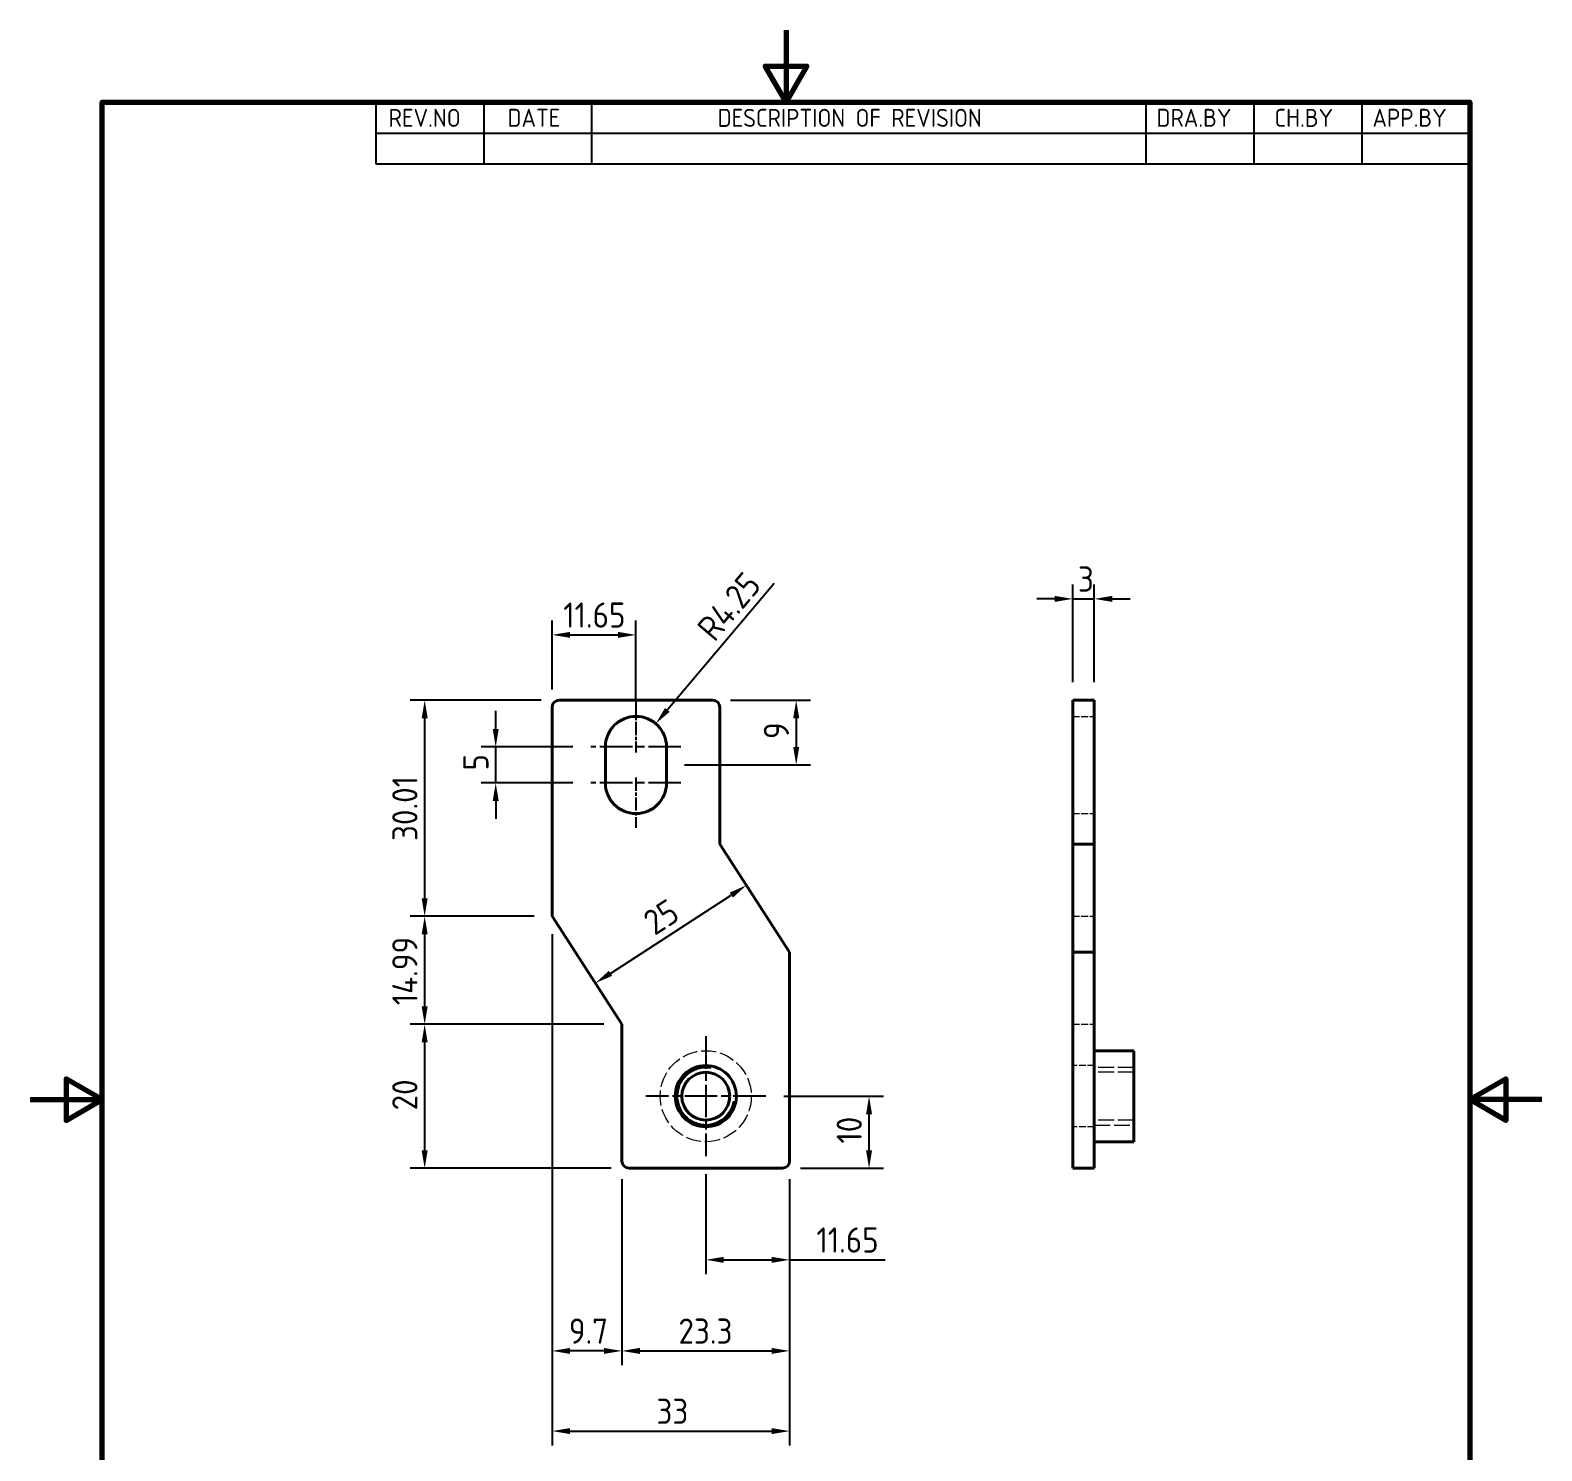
# Model space of a CAD drawing. Header units: millimetres. Extents: x 0 to 210, y 0 to 297.
# Drawn here: x 0 to 210, y 99.7 to 297 of the extents above; entities that cross this region are included whole.
import ezdxf

# ---------------------------------------------------------------- set-up
doc = ezdxf.new("R2010")
doc.units = ezdxf.units.MM
doc.linetypes.add('CHAIN', pattern=[0.35429999999999995, 0.2362, -0.0295, 0.0591, -0.0295])
doc.linetypes.add('DASHED', pattern=[0.2067, 0.1654, -0.0413])
doc.layers.get('0').update_dxf_attribs({"color": 3, "lineweight": 25})
for name, color, linetype, lineweight in [('가려진 것(ISO)', 2, 'DASHED', 18), ('가시적인 것(ISO)', 3, 'Continuous', 40), ('가시적인 좁은 것(ISO)', 3, 'Continuous', 35), ('경계(ISO)', 7, 'Continuous', 70), ('기호(ISO)', 5, 'Continuous', 25), ('중심 표식(ISO)', 1, 'Continuous', 25), ('치수(ISO)', 7, 'Continuous', 25)]:
    doc.layers.add(name, color=color, linetype=linetype, lineweight=lineweight)
doc.styles.add('ISO Proportiona M2B', font='isocp.shx')
doc.styles.add('치수 텍스트_PSTEK_POSCO', font='isocp.shx')
doc.dimstyles.new('치수_PSTEK_POSCO', dxfattribs={"dimtxt": 3.5, "dimasz": 2.5, "dimexe": 2, "dimexo": 2.5, "dimgap": 1, "dimtad": 1, "dimrnd": 1e-08, "dimdsep": 46, "dimtxsty": '치수 텍스트_PSTEK_POSCO', "dimcen": 0.09, "dimdle": 10, "dimclrd": 7, "dimclre": 7, "dimclrt": 2, "dimadec": 1, "dimazin": 2, "dimtfac": 1, "dimtmove": 0, "dimatfit": 3, "dimfxl": 0, "dimtolj": 1, "dimlwd": -1, "dimlwe": -1, "dimarcsym": 0})

# ---------------------------------------------------------------- blocks, each defined once
blk = doc.blocks.new('경계 Default Border')
at = {"layer": '경계(ISO)', "flags": 128}
for points in [[(105, 297.0000076293945), (105, 287.0000076293945), (102.1132469177246, 292.0000076293945), (107.8867530822754, 292.0000076293945), (105, 287.0000076293945)], [(10, 10), (10, 287.0000076293945), (200, 287.0000076293945), (200, 10), (10, 10)], [(0, 148.5000038146973), (10, 148.5000038146973), (5, 151.3867473602295), (5, 145.6132507324219), (10, 148.5000038146973)], [(210, 148.5000038146973), (200, 148.5000038146973), (205, 151.3867473602295), (205, 145.6132507324219), (200, 148.5000038146973)]]:
    blk.add_lwpolyline(points, dxfattribs=at)
blk = doc.blocks.new('리비전 내역')
at = {"layer": '기호(ISO)'}
for p, q in [((48.00000000000001, 287.0000076293945), (200, 287.0000076293945)), ((48.00000000000001, 287.0000076293945), (48.00000000000001, 282.7200076293945)), ((63.00000000000001, 287.0000076293945), (63.00000000000001, 282.7200076293945)), ((78, 287.0000076293945), (78, 282.7200076293945)), ((155, 287.0000076293945), (155, 282.7200076293945)), ((170, 287.0000076293945), (170, 282.7200076293945)), ((185, 287.0000076293945), (185, 282.7200076293945)), ((200, 287.0000076293945), (200, 282.7200076293945)), ((48.00000000000001, 282.7200076293945), (200, 282.7200076293945)), ((48.00000000000001, 282.7200076293945), (48.00000000000001, 278.4400076293945)), ((63.00000000000001, 282.7200076293945), (63.00000000000001, 278.4400076293945)), ((78, 282.7200076293945), (78, 278.4400076293945)), ((155, 282.7200076293945), (155, 278.4400076293945)), ((170, 282.7200076293945), (170, 278.4400076293945)), ((185, 282.7200076293945), (185, 278.4400076293945)), ((200, 282.7200076293945), (200, 278.4400076293945)), ((48.00000000000001, 278.4400076293945), (200, 278.4400076293945))]:
    blk.add_line(p, q, dxfattribs=at)
at = {"layer": '기호(ISO)', "color": 2, "char_height": 2.5, "attachment_point": 7, "style": 'ISO Proportiona M2B'}
for s, insert in [('REV.NO', (49.7871163682308, 283.5831900503393)), ('DATE', (66.31423177283666, 283.5831900503393)), ('DESCRIPTION OF REVISION', (95.50702043336295, 283.5831900503393)), ('DRA.BY', (156.4757339553203, 283.5831900503393)), ('CH.BY', (172.8642915086116, 283.5831900503393)), ('APP.BY', (186.4777339604403, 283.5831900503393))]:
    blk.add_mtext(s, dxfattribs=dict(at, insert=insert))
blk = doc.blocks.new('*D22')
at = {"layer": 'Defpoints', "color": 0, "transparency": 16777216}
for p in [(82.2030511368948, 139.9665939890867), (105.5030511368948, 139.9665939890867), (105.5030511368948, 113.5950842365196)]:
    blk.add_point(p, dxfattribs=at)
at = {"layer": '치수(ISO)', "color": 7, "transparency": 16777216}
for p, q in [((82.2030511368948, 137.4665939890867), (82.2030511368948, 111.5950842365196)), ((105.5030511368948, 137.4665939890867), (105.5030511368948, 111.5950842365196)), ((84.7030511368948, 113.5950842365196), (103.0030511368948, 113.5950842365196))]:
    blk.add_line(p, q, dxfattribs=at)
for points in [[(84.7030511368948, 114.0117509031863), (84.7030511368948, 113.1784175698529), (82.2030511368948, 113.5950842365196)], [(103.0030511368948, 114.0117509031863), (103.0030511368948, 113.1784175698529), (105.5030511368948, 113.5950842365196)]]:
    blk.add_solid(points, dxfattribs=at)
at = {"layer": '치수(ISO)', "color": 2, "transparency": 16777216, "insert": (90.06112478710156, 116.3454287247086), "char_height": 3.5, "attachment_point": 4, "style": '치수 텍스트_PSTEK_POSCO'}
blk.add_mtext('\\A1;23.3', dxfattribs=at)
blk = doc.blocks.new('*D23')
at = {"layer": 'Defpoints', "color": 0, "transparency": 16777216}
for p in [(93.85305113689482, 140.6415939890867), (105.5030511368948, 139.9665939890867), (105.5030511368948, 126.2464220765446)]:
    blk.add_point(p, dxfattribs=at)
at = {"layer": '치수(ISO)', "color": 7, "transparency": 16777216}
for p, q in [((93.85305113689482, 138.1415939890867), (93.85305113689482, 124.2464220765446)), ((105.5030511368948, 137.4665939890867), (105.5030511368948, 124.2464220765446)), ((96.35305113689482, 126.2464220765446), (103.0030511368948, 126.2464220765446)), ((105.5030511368948, 126.2464220765446), (118.7749548789075, 126.2464220765446))]:
    blk.add_line(p, q, dxfattribs=at)
for points in [[(96.35305113689482, 126.6630887432113), (96.35305113689482, 125.8297554098779), (93.85305113689482, 126.2464220765446)], [(103.0030511368948, 126.6630887432113), (103.0030511368948, 125.8297554098779), (105.5030511368948, 126.2464220765446)]]:
    blk.add_solid(points, dxfattribs=at)
at = {"layer": '치수(ISO)', "color": 2, "transparency": 16777216, "insert": (109.2299801320769, 128.9964220765446), "char_height": 3.5, "attachment_point": 4, "style": '치수 텍스트_PSTEK_POSCO'}
blk.add_mtext('\\A1;11.65', dxfattribs=at)
blk = doc.blocks.new('*D24')
at = {"layer": 'Defpoints', "color": 0, "transparency": 16777216}
for p in [(72.50305113689481, 173.956140393959), (82.2030511368948, 139.9665939890867), (72.50305113689481, 113.5950842365196)]:
    blk.add_point(p, dxfattribs=at)
at = {"layer": '치수(ISO)', "color": 7, "transparency": 16777216}
for p, q in [((72.50305113689481, 171.456140393959), (72.50305113689481, 111.5950842365196)), ((82.2030511368948, 137.4665939890867), (82.2030511368948, 111.5950842365196)), ((79.7030511368948, 113.5950842365196), (75.00305113689481, 113.5950842365196))]:
    blk.add_line(p, q, dxfattribs=at)
for points in [[(75.00305113689481, 114.0117509031863), (75.00305113689481, 113.1784175698529), (72.50305113689481, 113.5950842365196)], [(79.7030511368948, 114.0117509031863), (79.7030511368948, 113.1784175698529), (82.2030511368948, 113.5950842365196)]]:
    blk.add_solid(points, dxfattribs=at)
at = {"layer": '치수(ISO)', "color": 2, "transparency": 16777216, "insert": (74.83056376347956, 116.3450842365196), "char_height": 3.5, "attachment_point": 4, "style": '치수 텍스트_PSTEK_POSCO'}
blk.add_mtext('\\A1;9.7', dxfattribs=at)
blk = doc.blocks.new('*D25')
at = {"layer": 'Defpoints', "color": 0, "transparency": 16777216}
for p in [(72.50305113689481, 173.956140393959), (105.5030511368948, 139.9665939890867), (105.5030511368948, 102.4619069372976)]:
    blk.add_point(p, dxfattribs=at)
at = {"layer": '치수(ISO)', "color": 7, "transparency": 16777216}
for p, q in [((72.50305113689481, 171.456140393959), (72.50305113689481, 100.4619069372976)), ((105.5030511368948, 137.4665939890867), (105.5030511368948, 100.4619069372976)), ((75.00305113689481, 102.4619069372976), (103.0030511368948, 102.4619069372976))]:
    blk.add_line(p, q, dxfattribs=at)
for points in [[(75.00305113689481, 102.8785736039642), (75.00305113689481, 102.0452402706309), (72.50305113689481, 102.4619069372976)], [(103.0030511368948, 102.8785736039642), (103.0030511368948, 102.0452402706309), (105.5030511368948, 102.4619069372976)]]:
    blk.add_solid(points, dxfattribs=at)
at = {"layer": '치수(ISO)', "color": 2, "transparency": 16777216, "insert": (87.00556376347953, 105.2119069372976), "char_height": 3.5, "attachment_point": 4, "style": '치수 텍스트_PSTEK_POSCO'}
blk.add_mtext('\\A1;33', dxfattribs=at)
blk = doc.blocks.new('*D26')
at = {"layer": 'Defpoints', "color": 0, "transparency": 16777216}
for p in [(102.1780511368948, 148.9665939890867), (116.5387884023541, 148.9665939890867), (104.5030511368948, 138.9665939890867)]:
    blk.add_point(p, dxfattribs=at)
at = {"layer": '치수(ISO)', "color": 7, "transparency": 16777216}
for p, q in [((104.6780511368948, 148.9665939890867), (118.5387884023541, 148.9665939890867)), ((116.5387884023541, 141.4665939890867), (116.5387884023541, 146.4665939890867)), ((107.0030511368948, 138.9665939890867), (118.5387884023541, 138.9665939890867))]:
    blk.add_line(p, q, dxfattribs=at)
for points in [[(116.1221217356874, 146.4665939890867), (116.9554550690208, 146.4665939890867), (116.5387884023541, 148.9665939890867)], [(116.1221217356874, 141.4665939890867), (116.9554550690208, 141.4665939890867), (116.5387884023541, 138.9665939890867)]]:
    blk.add_solid(points, dxfattribs=at)
at = {"layer": '치수(ISO)', "color": 2, "transparency": 16777216, "insert": (113.7887884023541, 142.3902160363308), "char_height": 3.5, "attachment_point": 4, "rotation": 90, "style": '치수 텍스트_PSTEK_POSCO'}
blk.add_mtext('\\A1;10', dxfattribs=at)
blk = doc.blocks.new('*D27')
at = {"layer": 'Defpoints', "color": 0, "transparency": 16777216}
for p in [(54.80026349949455, 158.9665939890868), (82.20305113689479, 158.9665939890867), (83.20305113689483, 138.9665939890867)]:
    blk.add_point(p, dxfattribs=at)
at = {"layer": '치수(ISO)', "color": 7, "transparency": 16777216}
for p, q in [((79.70305113689479, 158.9665939890867), (52.80026349949455, 158.9665939890868)), ((54.80026349949454, 141.4665939890868), (54.80026349949455, 156.4665939890868)), ((80.70305113689483, 138.9665939890867), (52.80026349949454, 138.9665939890868))]:
    blk.add_line(p, q, dxfattribs=at)
for points in [[(54.38359683282788, 156.4665939890868), (55.21693016616121, 156.4665939890868), (54.80026349949455, 158.9665939890868)], [(54.38359683282788, 141.4665939890868), (55.21693016616121, 141.4665939890868), (54.80026349949454, 138.9665939890868)]]:
    blk.add_solid(points, dxfattribs=at)
at = {"layer": '치수(ISO)', "color": 2, "transparency": 16777216, "insert": (52.04991901130554, 146.9957770599529), "char_height": 3.5, "attachment_point": 4, "rotation": 90, "style": '치수 텍스트_PSTEK_POSCO'}
blk.add_mtext('\\A1;20', dxfattribs=at)
blk = doc.blocks.new('*D28')
at = {"layer": 'Defpoints', "color": 0, "transparency": 16777216}
for p in [(54.80026349949453, 173.956140393959), (72.50305113689481, 173.956140393959), (82.20305113689479, 158.9665939890867)]:
    blk.add_point(p, dxfattribs=at)
at = {"layer": '치수(ISO)', "color": 7, "transparency": 16777216}
for p, q in [((70.00305113689481, 173.956140393959), (52.80026349949453, 173.956140393959)), ((54.80026349949453, 161.4665939890868), (54.80026349949453, 171.456140393959)), ((79.70305113689479, 158.9665939890867), (52.80026349949453, 158.9665939890868))]:
    blk.add_line(p, q, dxfattribs=at)
for points in [[(54.38359683282787, 171.456140393959), (55.2169301661612, 171.456140393959), (54.80026349949453, 173.956140393959)], [(54.38359683282787, 161.4665939890868), (55.2169301661612, 161.4665939890868), (54.80026349949453, 158.9665939890868)]]:
    blk.add_solid(points, dxfattribs=at)
at = {"layer": '치수(ISO)', "color": 2, "transparency": 16777216, "insert": (52.05026349949451, 161.6049635249048), "char_height": 3.5, "attachment_point": 4, "rotation": 90, "style": '치수 텍스트_PSTEK_POSCO'}
blk.add_mtext('\\A1;14.99', dxfattribs=at)
blk = doc.blocks.new('*D29')
at = {"layer": 'Defpoints', "color": 0, "transparency": 16777216}
for p in [(54.80026349949454, 203.9665939890868), (73.5030511368948, 203.9665939890867), (72.50305113689481, 173.956140393959)]:
    blk.add_point(p, dxfattribs=at)
at = {"layer": '치수(ISO)', "color": 7, "transparency": 16777216}
for p, q in [((71.0030511368948, 203.9665939890867), (52.80026349949454, 203.9665939890868)), ((54.80026349949454, 176.456140393959), (54.80026349949454, 201.4665939890868)), ((70.00305113689481, 173.956140393959), (52.80026349949453, 173.956140393959))]:
    blk.add_line(p, q, dxfattribs=at)
for points in [[(54.38359683282788, 201.4665939890868), (55.21693016616121, 201.4665939890868), (54.80026349949454, 203.9665939890868)], [(54.38359683282788, 176.456140393959), (55.21693016616121, 176.456140393959), (54.80026349949453, 173.956140393959)]]:
    blk.add_solid(points, dxfattribs=at)
at = {"layer": '치수(ISO)', "color": 2, "transparency": 16777216, "insert": (52.05026349949451, 184.4113671915228), "char_height": 3.5, "attachment_point": 4, "rotation": 90, "style": '치수 텍스트_PSTEK_POSCO'}
blk.add_mtext('\\A1;30.01', dxfattribs=at)
blk = doc.blocks.new('*D30')
at = {"layer": 'Defpoints', "color": 0, "transparency": 16777216}
for p in [(84.15305113689482, 213.0345996591163), (72.5030511368948, 202.9665939890867), (84.15305113689482, 201.7165939890868)]:
    blk.add_point(p, dxfattribs=at)
at = {"layer": '치수(ISO)', "color": 7, "transparency": 16777216}
for p, q in [((72.5030511368948, 205.4665939890867), (72.5030511368948, 215.0345996591163)), ((84.15305113689482, 204.2165939890868), (84.15305113689482, 215.0345996591163)), ((75.0030511368948, 213.0345996591163), (81.65305113689482, 213.0345996591163))]:
    blk.add_line(p, q, dxfattribs=at)
for points in [[(75.0030511368948, 213.451266325783), (75.0030511368948, 212.6179329924497), (72.5030511368948, 213.0345996591163)], [(81.65305113689482, 213.451266325783), (81.65305113689482, 212.6179329924497), (84.15305113689482, 213.0345996591163)]]:
    blk.add_solid(points, dxfattribs=at)
at = {"layer": '치수(ISO)', "color": 2, "transparency": 16777216, "insert": (74.05556376347951, 215.7845996591163), "char_height": 3.5, "attachment_point": 4, "style": '치수 텍스트_PSTEK_POSCO'}
blk.add_mtext('\\A1;11.65', dxfattribs=at)
blk = doc.blocks.new('*D31')
at = {"layer": 'Defpoints', "color": 0, "transparency": 16777216}
for p in [(64.66830641429587, 197.4665939890868), (77.90305113689482, 197.4665939890868), (77.90305113689482, 192.4665939890868)]:
    blk.add_point(p, dxfattribs=at)
at = {"layer": '치수(ISO)', "color": 7, "transparency": 16777216}
for p, q in [((64.66830641429587, 199.9665939890868), (64.66830641429587, 202.4665939890868)), ((75.40305113689482, 197.4665939890868), (62.66830641429587, 197.4665939890868)), ((64.66830641429587, 192.4665939890868), (64.66830641429587, 197.4665939890868)), ((75.40305113689482, 192.4665939890868), (62.66830641429587, 192.4665939890868)), ((64.66830641429587, 189.9665939890868), (64.66830641429587, 187.4665939890868))]:
    blk.add_line(p, q, dxfattribs=at)
for points in [[(64.2516397476292, 199.9665939890868), (65.08497308096254, 199.9665939890868), (64.66830641429587, 197.4665939890868)], [(64.2516397476292, 189.9665939890868), (65.08497308096254, 189.9665939890868), (64.66830641429587, 192.4665939890868)]]:
    blk.add_solid(points, dxfattribs=at)
at = {"layer": '치수(ISO)', "color": 2, "transparency": 16777216, "insert": (61.91830641429584, 194.1941066156715), "char_height": 3.5, "attachment_point": 4, "rotation": 90, "style": '치수 텍스트_PSTEK_POSCO'}
blk.add_mtext('\\A1;5', dxfattribs=at)
blk = doc.blocks.new('*D32')
at = {"layer": 'Defpoints', "color": 0, "transparency": 16777216}
for p in [(94.80305113689481, 203.9665939890867), (88.4030511368948, 194.9665939890868), (106.4177187461477, 194.9665939890868)]:
    blk.add_point(p, dxfattribs=at)
at = {"layer": '치수(ISO)', "color": 7, "transparency": 16777216}
for p, q in [((97.30305113689481, 203.9665939890867), (108.4177187461477, 203.9665939890867)), ((106.4177187461477, 201.4665939890867), (106.4177187461477, 197.4665939890868)), ((90.9030511368948, 194.9665939890868), (108.4177187461477, 194.9665939890868))]:
    blk.add_line(p, q, dxfattribs=at)
for points in [[(106.001052079481, 201.4665939890867), (106.8343854128143, 201.4665939890867), (106.4177187461477, 203.9665939890867)], [(106.001052079481, 197.4665939890868), (106.8343854128143, 197.4665939890868), (106.4177187461477, 194.9665939890868)]]:
    blk.add_solid(points, dxfattribs=at)
at = {"layer": '치수(ISO)', "color": 2, "transparency": 16777216, "insert": (103.6677187461476, 198.5749331057834), "char_height": 3.5, "attachment_point": 4, "rotation": 90, "style": '치수 텍스트_PSTEK_POSCO'}
blk.add_mtext('\\A1;9', dxfattribs=at)
blk = doc.blocks.new('*D33')
at = {"layer": 'Defpoints', "color": 0, "transparency": 16777216}
for p in [(99.49918558521597, 178.2549054497303), (99.49918558521594, 178.2549054497304), (78.51049478567032, 164.6727532446831)]:
    blk.add_point(p, dxfattribs=at)
at = {"layer": '치수(ISO)', "color": 7, "transparency": 16777216}
blk.add_line((80.60936386562486, 166.0309684651879), (97.40031650526137, 176.8966902292257), dxfattribs=at)
for points in [[(97.17394730184392, 177.2465017425514), (97.62668570867882, 176.5468787158999), (99.49918558521594, 178.2549054497304)], [(80.38299466220741, 166.3807799785137), (80.8357330690423, 165.6811569518621), (78.51049478567029, 164.6727532446832)]]:
    blk.add_solid(points, dxfattribs=at)
at = {"layer": '치수(ISO)', "color": 2, "transparency": 16777216, "insert": (85.79632185559714, 172.6635243704246), "char_height": 3.5, "attachment_point": 4, "rotation": 32.90761853791332, "style": '치수 텍스트_PSTEK_POSCO'}
blk.add_mtext('\\A1;25', dxfattribs=at)
blk = doc.blocks.new('*D34')
at = {"layer": 'Defpoints', "color": 0, "transparency": 16777216}
for p in [(147.8363340002907, 218.0330492492901), (144.8363340002907, 203.9665939890867), (147.8363340002907, 203.9665939890867)]:
    blk.add_point(p, dxfattribs=at)
at = {"layer": '치수(ISO)', "color": 7, "transparency": 16777216}
for p, q in [((144.8363340002907, 206.4665939890867), (144.8363340002907, 220.0330492492901)), ((147.8363340002907, 206.4665939890867), (147.8363340002907, 220.0330492492901)), ((142.3363340002907, 218.0330492492901), (139.8363340002907, 218.0330492492901)), ((144.8363340002907, 218.0330492492901), (147.8363340002907, 218.0330492492901)), ((150.3363340002907, 218.0330492492901), (152.8363340002907, 218.0330492492901))]:
    blk.add_line(p, q, dxfattribs=at)
for points in [[(142.3363340002907, 218.4497159159567), (142.3363340002907, 217.6163825826234), (144.8363340002907, 218.0330492492901)], [(150.3363340002907, 218.4497159159567), (150.3363340002907, 217.6163825826234), (147.8363340002907, 218.0330492492901)]]:
    blk.add_solid(points, dxfattribs=at)
at = {"layer": '치수(ISO)', "color": 2, "transparency": 16777216, "insert": (145.5638466268755, 220.7830492492901), "char_height": 3.5, "attachment_point": 4, "style": '치수 텍스트_PSTEK_POSCO'}
blk.add_mtext('\\A1;3', dxfattribs=at)
blk = doc.blocks.new('*D35')
at = {"layer": 'Defpoints', "color": 0, "transparency": 16777216}
for p in [(86.90005221987471, 200.7095070391248), (84.15305113689482, 197.4665939890868)]:
    blk.add_point(p, dxfattribs=at)
at = {"layer": '치수(ISO)', "color": 7, "transparency": 16777216}
blk.add_line((103.3702377288053, 220.1530303250783), (88.51593520986287, 202.6171029509119), dxfattribs=at)
blk.add_solid([(88.19800255789835, 202.8864167825766), (88.83386786182739, 202.3477891192473), (86.90005221987471, 200.7095070391248)], dxfattribs=at)
at = {"layer": '치수(ISO)', "color": 2, "transparency": 16777216, "insert": (93.74485272323693, 213.04516178714), "char_height": 3.5, "attachment_point": 4, "rotation": 49.73279056483697, "style": '치수 텍스트_PSTEK_POSCO'}
blk.add_mtext('\\A1;R4.25', dxfattribs=at)

msp = doc.modelspace()

# ---------------------------------------------------------------- linework, layer by layer
at = {"layer": '가려진 것(ISO)', "ltscale": 5.713989734649658}
for p, q in [((144.8363340002876, 201.7165939890867), (147.8363340002876, 201.7165939890867)), ((144.8363340002876, 188.2165939890868), (147.8363340002876, 188.2165939890868)), ((144.8363340002842, 173.956140393959), (147.8363340002841, 173.956140393959)), ((144.836334000287, 158.9665939890867), (147.836334000287, 158.9665939890867)), ((147.8363340002905, 153.2165939890868), (144.8363340002905, 153.2165939890868)), ((147.8363340002905, 144.7165939890867), (144.8363340002905, 144.7165939890867))]:
    msp.add_line(p, q, dxfattribs=at)
at = {"layer": '가려진 것(ISO)', "ltscale": 13.23173713684082}
for p, q in [((153.3063340002905, 152.9665939890868), (147.8363340002905, 152.9665939890868)), ((153.3063340002905, 152.2900939890868), (147.8363340002905, 152.2900939890868)), ((153.3063340002905, 145.6430939890867), (147.8363340002905, 145.6430939890867)), ((147.8363340002905, 144.9665939890867), (153.3063340002905, 144.9665939890867))]:
    msp.add_line(p, q, dxfattribs=at)
at = {"layer": '가려진 것(ISO)', "ltscale": 12.81765747070312}
msp.add_circle((93.85305113689482, 148.9665939890867), 6.325000000000001, dxfattribs=at)
at = {"layer": '가시적인 것(ISO)'}
for p, q in [((73.50305113689481, 203.9665939890867), (94.80305113689481, 203.9665939890867)), ((144.8363340002907, 203.9665939890868), (144.8363340002911, 202.9665939890868)), ((144.8363340002907, 203.9665939890867), (147.8363340002907, 203.9665939890867)), ((147.8363340002911, 202.9665939890867), (147.8363340002907, 203.9665939890867)), ((72.5030511368948, 202.9665939890867), (72.50305113689481, 173.956140393959)), ((95.8030511368948, 202.9665939890867), (95.8030511368948, 183.9665939890867)), ((144.8363340002911, 202.9665939890867), (144.8363340002911, 183.9665939890867)), ((147.8363340002911, 183.9665939890867), (147.8363340002911, 202.9665939890867)), ((79.90305113689482, 197.4665939890868), (79.90305113689482, 192.4665939890868)), ((88.40305113689482, 192.4665939890868), (88.40305113689482, 197.4665939890868)), ((95.8030511368948, 183.9665939890867), (105.5030511368948, 168.9770475842145)), ((144.8363340002911, 183.9665939890867), (144.8363340002939, 168.9770475842145)), ((144.8363340002911, 183.9665939890867), (147.8363340002911, 183.9665939890867)), ((147.8363340002939, 168.9770475842145), (147.8363340002911, 183.9665939890867)), ((82.2030511368948, 158.9665939890867), (72.50305113689481, 173.956140393959)), ((105.5030511368948, 139.9665939890867), (105.5030511368948, 168.9770475842145)), ((144.8363340002939, 139.9665939890868), (144.8363340002939, 168.9770475842145)), ((144.8363340002939, 168.9770475842145), (147.8363340002939, 168.9770475842145)), ((147.8363340002939, 168.9770475842145), (147.8363340002939, 139.9665939890868)), ((82.20305113689483, 139.9665939890867), (82.2030511368948, 158.9665939890867)), ((153.3063340002905, 155.2915939890867), (147.8363340002905, 155.2915939890867)), ((153.3063340002905, 155.2915939890867), (153.3063340002905, 142.6415939890867)), ((153.3063340002905, 142.6415939890867), (147.8363340002905, 142.6415939890867)), ((83.20305113689483, 138.9665939890867), (104.5030511368948, 138.9665939890867)), ((144.8363340002939, 139.9665939890868), (144.8363340002936, 138.9665939890868)), ((147.8363340002936, 138.9665939890867), (144.8363340002936, 138.9665939890867)), ((147.8363340002936, 138.9665939890868), (147.836334000294, 139.9665939890868))]:
    msp.add_line(p, q, dxfattribs=at)
for radius in [4.25, 3.3235]:
    msp.add_circle((93.85305113689482, 148.9665939890867), radius, dxfattribs=at)
for centre, radius, start, end in [((73.50305113689481, 202.9665939890867), 1.000000000000002, 90, 180), ((94.80305113689481, 202.9665939890867), 0.9999999999999998, 0, 90), ((84.15305113689482, 197.4665939890868), 4.249999999999998, 0, 180), ((84.15305113689482, 192.4665939890868), 4.249999999999989, 180, 0), ((83.20305113689483, 139.9665939890867), 0.9999999999999964, 180, 270), ((104.5030511368948, 139.9665939890867), 0.9999999999999964, 270, 0)]:
    msp.add_arc(centre, radius, start, end, dxfattribs=at)
at = {"layer": '가시적인 좁은 것(ISO)'}
msp.add_arc((93.85305113689482, 148.9665939890867), 3.999999999999999, 80.00000000000198, 349.9999999999511, dxfattribs=at)
at = {"layer": '중심 표식(ISO)', "linetype": 'CHAIN', "ltscale": 7.778351783752441}
for p, q in [((84.15305113689482, 203.7165939890868), (84.15305113689482, 196.7165939890868)), ((84.15305113689482, 193.2165939890868), (84.15305113689482, 186.2165939890868))]:
    msp.add_line(p, q, dxfattribs=at)
at = {"layer": '중심 표식(ISO)', "linetype": 'CHAIN', "ltscale": 19.05165100097656}
for p, q in [((90.40305113689482, 197.4665939890868), (77.90305113689482, 197.4665939890868)), ((90.40305113689479, 192.4665939890868), (77.90305113689482, 192.4665939890868)), ((93.85305113689482, 157.2915939890867), (93.85305113689482, 140.6415939890867)), ((102.1780511368948, 148.9665939890867), (85.52805113689482, 148.9665939890867))]:
    msp.add_line(p, q, dxfattribs=at)

# ---------------------------------------------------------------- block references
msp.add_blockref('경계 Default Border', (0, 0))
at = {"layer": '기호(ISO)'}
msp.add_blockref('리비전 내역', (0, 0), dxfattribs=at)

# ---------------------------------------------------------------- dimensions: what is measured, and where the dimension line sits
at = {"layer": '치수(ISO)', "color": 7}
dim = msp.add_radius_dim(center=(84.15305113689482, 197.4665939890868), mpoint=(86.90005221987471, 200.7095070391248), dimstyle='치수_PSTEK_POSCO', override={"dimdec": 2, "dimcen": 0, "dimtp": 0, "dimtm": -0, "dimtdec": 2, "dimtofl": 0}, dxfattribs=at)
dim.commit()
dim.dimension.update_dxf_attribs({"geometry": '*D35', "text_midpoint": (99.28367780835856, 215.3287298987373), "dimtype": 164})
for base, p1, p2, angle, override, picture, middle in [((147.8363340002907, 218.0330492492901), (144.8363340002907, 203.9665939890867), (147.8363340002907, 203.9665939890867), 180, {"dimdec": 2, "dimtp": 0, "dimtm": -0, "dimtdec": 2, "dimtofl": 1, "dimatfit": 1}, '*D34', (146.3363340002907, 218.0330492492901)), ((84.15305113689482, 213.0345996591163), (72.5030511368948, 202.9665939890867), (84.15305113689482, 201.7165939890868), 180, {"dimdec": 2, "dimtp": 0, "dimtm": -0, "dimtdec": 2, "dimtofl": 0, "dimatfit": 1}, '*D30', (78.3280511368948, 213.0345996591163)), ((54.80026349949454, 203.9665939890868), (72.50305113689481, 173.956140393959), (73.5030511368948, 203.9665939890867), 270, {"dimdec": 2, "dimtp": 0, "dimtm": -0, "dimtdec": 2, "dimtofl": 0, "dimatfit": 1}, '*D29', (54.80026349949451, 188.9613671915228)), ((106.4177187461477, 194.9665939890868), (94.80305113689481, 203.9665939890867), (88.4030511368948, 194.9665939890868), 270, {"dimdec": 2, "dimtp": 0, "dimtm": -0, "dimtdec": 2, "dimtofl": 0, "dimatfit": 1}, '*D32', (106.4177187461476, 199.4665939890868)), ((64.66830641429587, 197.4665939890868), (77.90305113689482, 192.4665939890868), (77.90305113689482, 197.4665939890868), 90, {"dimdec": 2, "dimtp": 0, "dimtm": -0, "dimtdec": 2, "dimtofl": 1, "dimatfit": 1}, '*D31', (64.66830641429584, 194.9665939890868)), ((99.49918558521594, 178.2549054497304), (78.51049478567032, 164.6727532446832), (99.49918558521597, 178.2549054497303), 32.90761853791332, {"dimdec": 2, "dimse1": 1, "dimse2": 1, "dimtp": 0, "dimtm": -0, "dimtdec": 2, "dimtofl": 0, "dimatfit": 1}, '*D33', (89.00484018544316, 171.4638293472068)), ((54.80026349949453, 173.956140393959), (82.20305113689479, 158.9665939890867), (72.50305113689481, 173.956140393959), 90, {"dimdec": 2, "dimtp": 0, "dimtm": -0, "dimtdec": 2, "dimtofl": 0, "dimatfit": 1}, '*D28', (54.80026349949451, 166.4613671915229)), ((105.5030511368948, 102.4619069372976), (72.50305113689481, 173.956140393959), (105.5030511368948, 139.9665939890867), 180, {"dimdec": 2, "dimtp": 0, "dimtm": -0, "dimtdec": 2, "dimtofl": 0, "dimatfit": 1}, '*D25', (89.00305113689483, 102.4619069372976)), ((54.80026349949455, 158.9665939890868), (83.20305113689483, 138.9665939890867), (82.20305113689479, 158.9665939890867), 270, {"dimdec": 2, "dimtp": 0, "dimtm": -0, "dimtdec": 2, "dimtofl": 0, "dimatfit": 1}, '*D27', (54.80026349949452, 148.9665939890867)), ((116.5387884023541, 148.9665939890867), (104.5030511368948, 138.9665939890867), (102.1780511368948, 148.9665939890867), 270, {"dimdec": 2, "dimtp": 0, "dimtm": -0, "dimtdec": 2, "dimtofl": 0, "dimatfit": 1}, '*D26', (116.5387884023541, 143.9665939890867)), ((105.5030511368948, 126.2464220765446), (93.85305113689482, 140.6415939890867), (105.5030511368948, 139.9665939890867), 180, {"dimdec": 2, "dimtp": 0, "dimtm": -0, "dimtdec": 2, "dimtofl": 0, "dimatfit": 2}, '*D23', (113.5024675054922, 126.2464220765446))]:
    dim = msp.add_linear_dim(base=base, p1=p1, p2=p2, angle=angle, dimstyle='치수_PSTEK_POSCO', override=override, dxfattribs=at)
    dim.commit()
    dim.dimension.update_dxf_attribs({"geometry": picture, "text_midpoint": middle, "dimtype": 160})
for base, p2, picture, middle in [((72.50305113689481, 113.5950842365196), (72.50305113689481, 173.956140393959), '*D24', (77.35305113689485, 113.5950842365196)), ((105.5030511368948, 113.5950842365196), (105.5030511368948, 139.9665939890867), '*D22', (93.8530511368948, 113.5950842365196))]:
    dim = msp.add_linear_dim(base=base, p1=(82.2030511368948, 139.9665939890867), p2=p2, dimstyle='치수_PSTEK_POSCO', override={"dimdec": 2, "dimtp": 0, "dimtm": -0, "dimtdec": 2, "dimtofl": 0, "dimatfit": 1}, dxfattribs=at)
    dim.commit()
    dim.dimension.update_dxf_attribs({"geometry": picture, "text_midpoint": middle, "dimtype": 160})

doc.saveas('drawing.dxf')
